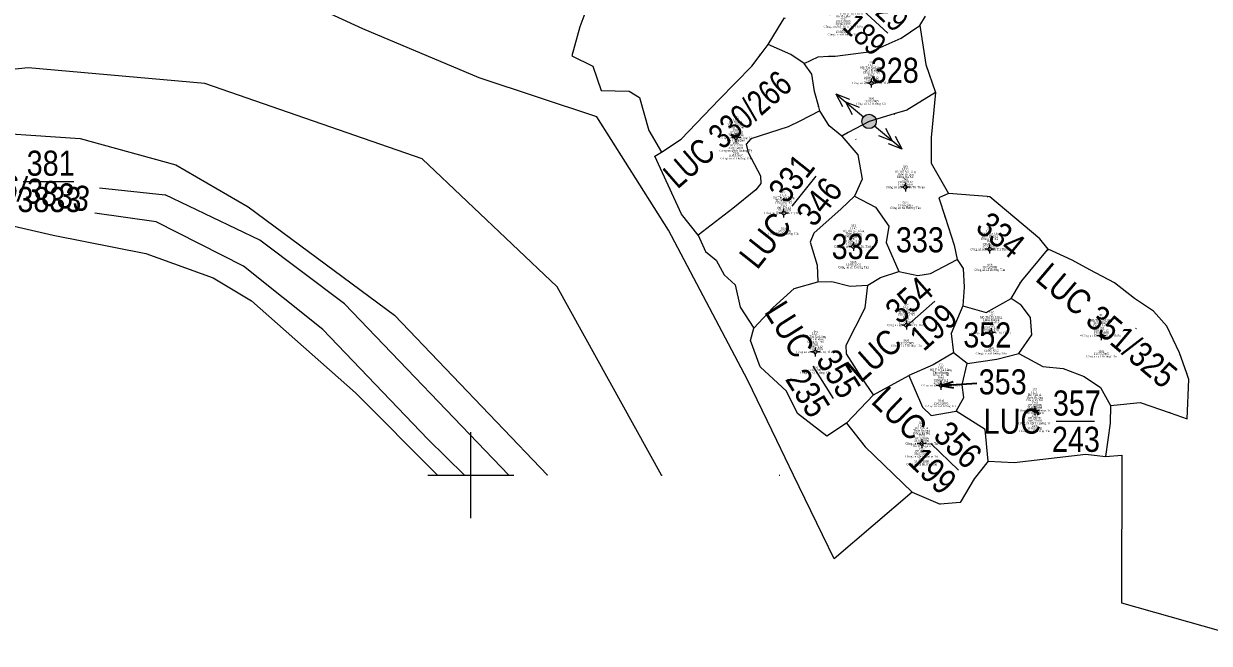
# Model space of a CAD drawing. Header units: metres. Extents: x 546779 to 548251, y 1841578 to 1843315.
# Drawn here: x 547137.6 to 547303, y 1841976.6 to 1842063 of the extents above; entities that cross this region are included whole.
import ezdxf
from ezdxf.enums import TextEntityAlignment as Align

# ---------------------------------------------------------------- set-up
doc = ezdxf.new("R2010")
doc.units = ezdxf.units.M
doc.header["$MEASUREMENT"] = 0
doc.linetypes.add('DGN Style 1', pattern=[16.3472, 0.0272, -16.32])
for name, color, linetype, lineweight in [('Level 10', 7, 'Continuous', 0), ('Level 11', 7, 'Continuous', 0), ('Level 13', 7, 'Continuous', 0), ('Level 14', 7, 'Continuous', 0), ('Level 15', 7, 'Continuous', 0), ('Level 22', 7, 'Continuous', 0), ('Level 23', 7, 'Continuous', 0), ('Level 24', 7, 'Continuous', 0), ('Level 31', 7, 'Continuous', 0), ('Level 55', 7, 'Continuous', 0), ('Level 59', 7, 'Continuous', 0), ('Level 60', 7, 'Continuous', 0)]:
    doc.layers.add(name, color=color, linetype=linetype, lineweight=lineweight)
doc.styles.add('Style-vnarialNarrowI', font='vnarialNarrowI.shx')
doc.styles.add('Style-Vntimei', font='Vntimei.shx')
doc.dimstyles.get("Standard").update_dxf_attribs({"dimtxt": 0.18, "dimasz": 0.18, "dimexe": 0.18, "dimexo": 0.0625, "dimgap": 0.09, "dimtad": 0, "dimtih": 1, "dimtoh": 1, "dimdec": 4, "dimzin": 0, "dimdsep": 46, "dimtxsty": 'Standard', "dimcen": 0.09, "dimadec": 0, "dimazin": 0, "dimtfac": 1, "dimtdec": 4, "dimtofl": 0, "dimtmove": 0, "dimatfit": 3, "dimfxl": 1, "dimtolj": 1, "dimtzin": 0, "dimarcsym": 0})

# ---------------------------------------------------------------- blocks, each defined once
blk = doc.blocks.new('CS1_10')
at = {"layer": 'Level 55', "linetype": 'Continuous', "lineweight": 0}
h = blk.add_hatch(color=7, dxfattribs=at)
edge = h.paths.add_edge_path()
edge.add_arc((0.004881, -0.002353), 0.999999, 0, 360)
at = {"layer": 'Level 55', "color": 230, "linetype": 'Continuous', "lineweight": 0}
for p, q in [((-5.998128, 0.141629), (-4.065556, 0.730826)), ((-5.998128, 0.141629), (-1.000993, 0.022569)), ((-5.998128, 0.141629), (-4.169289, -0.666541)), ((-4.246047, 0.089638), (-2.313475, 0.678836)), ((-4.246047, 0.089638), (-2.423425, -0.710698)), ((4.249033, -0.12557), (2.428027, 0.688816)), ((6.00273, -0.163511), (4.181723, 0.650876)), ((6.00273, -0.163511), (0.999378, -0.036618)), ((4.249033, -0.12557), (2.324293, -0.70855)), ((6.00273, -0.163511), (4.056108, -0.751093))]:
    blk.add_line(p, q, dxfattribs=at)
blk.add_circle((0.004881, -0.002353), 0.999999, dxfattribs=at)
blk = doc.blocks.new('N_THUA_316')
at = {"layer": 'Level 13', "color": 230, "linetype": 'Continuous', "lineweight": 13, "flags": 128}
blk.add_lwpolyline([(-2.83871, -0.0123), (2.41357, -0.003329)], dxfattribs=at)
at = {"layer": 'Level 13', "color": 230, "linetype": 'Continuous', "lineweight": 0, "style": 'Style-vnarialNarrowI'}
blk.add_text('329', height=3.49994, rotation=359.999863, dxfattribs=at).set_placement((-0.070769, 0.758986), align=Align.CENTER)
blk.add_text('LUC ', height=3.49994, rotation=359.999863, dxfattribs=at).set_placement((-3.780639, -0.013611), align=Align.MIDDLE_RIGHT)
blk.add_text('189', height=3.49994, rotation=359.999863, dxfattribs=at).set_placement((-0.069896, -0.788635), align=Align.TOP_CENTER)
blk = doc.blocks.new('N_THUA_317')
at = {"layer": 'Level 13', "color": 230, "linetype": 'Continuous', "lineweight": 0, "style": 'Style-vnarialNarrowI', "width": 0.914285}
blk.add_text('LUC 330/266', height=3.499979, rotation=359.999877, dxfattribs=at).set_placement((0.155172, 0.004488), align=Align.MIDDLE_CENTER)
blk = doc.blocks.new('N_THUA_318')
at = {"layer": 'Level 13', "color": 230, "linetype": 'Continuous', "lineweight": 13, "flags": 128}
blk.add_lwpolyline([(-2.833013, -0.004628), (2.52691, 0.003916)], dxfattribs=at)
at = {"layer": 'Level 13', "color": 230, "linetype": 'Continuous', "lineweight": 0, "style": 'Style-vnarialNarrowI'}
blk.add_text('331', height=3.499977, rotation=0.000067, dxfattribs=at).set_placement((0.141265, 0.77602), align=Align.CENTER)
blk.add_text('LUC ', height=3.499977, rotation=0.000067, dxfattribs=at).set_placement((-3.776335, -0.007487), align=Align.MIDDLE_RIGHT)
blk.add_text('346', height=3.499977, rotation=0.000067, dxfattribs=at).set_placement((0.01326, -0.783515), align=Align.TOP_CENTER)
blk = doc.blocks.new('N_THUA_337')
at = {"layer": 'Level 13', "color": 230, "linetype": 'Continuous', "lineweight": 0, "style": 'Style-vnarialNarrowI'}
blk.add_text('LUC 351/325', height=3.499926, rotation=359.99993, dxfattribs=at).set_placement((0.140925, -0.006415), align=Align.MIDDLE_CENTER)
blk = doc.blocks.new('TerminatorOpen_0.5')
at = {"color": 0, "linetype": 'ByBlock', "lineweight": -2}
for q in [(-1, 0.25), (-1, 0), (-1, -0.25)]:
    blk.add_line((0, 0), q, dxfattribs=at)
blk = doc.blocks.new('N_THUA_340')
at = {"layer": 'Level 13', "color": 230, "linetype": 'Continuous', "lineweight": 13, "flags": 128}
blk.add_lwpolyline([(-2.841003, 0.001661), (2.409181, -0.007075)], dxfattribs=at)
at = {"layer": 'Level 13', "color": 230, "linetype": 'Continuous', "lineweight": 0, "style": 'Style-vnarialNarrowI'}
blk.add_text('354', height=3.49992, rotation=359.999781, dxfattribs=at).set_placement((-0.152649, 0.766118), align=Align.CENTER)
blk.add_text('LUC ', height=3.49992, rotation=359.999781, dxfattribs=at).set_placement((-3.802432, -0.017272), align=Align.MIDDLE_RIGHT)
blk.add_text('199', height=3.49992, rotation=359.999781, dxfattribs=at).set_placement((-0.101964, -0.791411), align=Align.TOP_CENTER)
blk = doc.blocks.new('N_THUA_341')
at = {"layer": 'Level 13', "color": 230, "linetype": 'Continuous', "lineweight": 13, "flags": 128}
blk.add_lwpolyline([(-2.830196, 0.004509), (2.494192, 0.005566)], dxfattribs=at)
at = {"layer": 'Level 13', "color": 230, "linetype": 'Continuous', "lineweight": 0, "style": 'Style-vnarialNarrowI'}
blk.add_text('355', height=3.499987, rotation=0.000041, dxfattribs=at).set_placement((-0.019006, 0.765597), align=Align.CENTER)
blk.add_text('LUC ', height=3.499987, rotation=0.000041, dxfattribs=at).set_placement((-3.767261, -0.009282), align=Align.MIDDLE_RIGHT)
blk.add_text('235', height=3.499987, rotation=0.000041, dxfattribs=at).set_placement((-0.028128, -0.792728), align=Align.TOP_CENTER)
blk = doc.blocks.new('N_THUA_342')
at = {"layer": 'Level 13', "color": 230, "linetype": 'Continuous', "lineweight": 13, "flags": 128}
blk.add_lwpolyline([(-2.835923, 0.005747), (2.538995, 0.000038)], dxfattribs=at)
at = {"layer": 'Level 13', "color": 230, "linetype": 'Continuous', "lineweight": 0, "style": 'Style-vnarialNarrowI'}
blk.add_text('356', height=3.499979, rotation=0.000121, dxfattribs=at).set_placement((0.011829, 0.775576), align=Align.CENTER)
blk.add_text('LUC ', height=3.499979, rotation=0.000121, dxfattribs=at).set_placement((-3.782985, 0.000195), align=Align.MIDDLE_RIGHT)
blk.add_text('199', height=3.499979, rotation=0.000121, dxfattribs=at).set_placement((-0.019549, -0.782466), align=Align.TOP_CENTER)
blk = doc.blocks.new('N_THUA_343')
at = {"layer": 'Level 13', "color": 230, "linetype": 'Continuous', "lineweight": 13, "flags": 128}
blk.add_lwpolyline([(-2.84, 0), (2.54, 0)], dxfattribs=at)
at = {"layer": 'Level 13', "color": 230, "linetype": 'Continuous', "lineweight": 0, "style": 'Style-vnarialNarrowI'}
blk.add_text('357', height=3.49998, dxfattribs=at).set_placement((0.069274, 0.77), align=Align.CENTER)
blk.add_text('LUC ', height=3.49998, dxfattribs=at).set_placement((-3.791418, -0.01001), align=Align.MIDDLE_RIGHT)
blk.add_text('243', height=3.49998, dxfattribs=at).set_placement((-0.060515, -0.79002), align=Align.TOP_CENTER)
blk = doc.blocks.new('N_THUA_369')
at = {"layer": 'Level 13', "color": 230, "linetype": 'Continuous', "lineweight": 13, "flags": 128}
blk.add_lwpolyline([(-2.61, 0), (4.47, 0)], dxfattribs=at)
at = {"layer": 'Level 13', "color": 230, "linetype": 'Continuous', "lineweight": 0, "style": 'Style-vnarialNarrowI'}
blk.add_text('381', height=3.49998, dxfattribs=at).set_placement((1.224692, 0.78), align=Align.CENTER)
blk.add_text('DGT ', height=3.49998, dxfattribs=at).set_placement((-3.429562, -0.00001), align=Align.MIDDLE_RIGHT)
blk.add_text('3833', height=3.49998, dxfattribs=at).set_placement((1.044337, -0.78002), align=Align.TOP_CENTER)
blk = doc.blocks.new('N_THUA_370')
at = {"layer": 'Level 14', "color": 2, "linetype": 'Continuous', "lineweight": 0, "style": 'Style-vnarialNarrowI'}
blk.add_text('D16/3833', height=3.499983, rotation=0.000034, dxfattribs=at).set_placement((0.114121, 0.000273), align=Align.MIDDLE_CENTER)
blk = doc.blocks.new('CENTRD')
at = {"layer": 'Level 11', "linetype": 'Continuous', "lineweight": 0}
h = blk.add_hatch(color=3, dxfattribs=at)
edge = h.paths.add_edge_path()
edge.add_arc((-0.0025, 0), 1.500056, 0, 360)
at = {"layer": 'Level 11', "color": 3, "linetype": 'Continuous', "lineweight": 0}
for p, q in [((-6.200231, 0), (-12.400462, 0)), ((0, 6.200231), (-6.200231, 0)), ((-6.200231, 0), (0, -6.200231)), ((0, 12.400462), (0, 6.200231)), ((6.200231, 0), (0, 6.200231)), ((0, -6.200231), (6.200231, 0)), ((12.600469, 0), (6.200231, 0)), ((0, -6.200231), (0, -12.400462))]:
    blk.add_line(p, q, dxfattribs=at)

msp = doc.modelspace()

# ---------------------------------------------------------------- linework, layer by layer
at = {"layer": 'Level 10', "color": 7, "linetype": 'Continuous', "lineweight": 0}
for p, q in [((547262.59, 1842062.71), (547263.38, 1842063.99)), ((547240.31, 1842058.56), (547241.46, 1842060.06)), ((547248.66, 1842050.81), (547248.5, 1842051.37)), ((547252.61, 1842047.77), (547251.72, 1842047.29)), ((547271.99, 1842038.87), (547266.58, 1842039.28)), ((547280.4, 1842031.41), (547280.51, 1842031.54)), ((547275.34, 1842024.64), (547276.65, 1842026.84)), ((547269.17, 1842015.58), (547267.3, 1842017.09)), ((547256.13, 1842011.21), (547261.07, 1842013.89)), ((547183.89, 1842011.5), (547195.33, 1842000)), ((547256.13, 1842011.21), (547252.38, 1842007.24)), ((547244.99, 1842000), (547242.65, 1842004.84)), ((547250.64, 1841988.33), (547244.99, 1842000)), ((547261.51, 1841997.66), (547250.64, 1841988.33)), ((547261.51, 1841997.66), (547265.41, 1841995.97)), ((547290.73, 1841982.2), (547310.58, 1841976.57))]:
    msp.add_line(p, q, dxfattribs=at)
at = {"layer": 'Level 10', "color": 7, "linetype": 'Continuous', "lineweight": 0, "flags": 128}
for points in [[(547007.9, 1842237.89), (547015.68, 1842222.7), (547027.26, 1842195.62), (547035.35, 1842181.6), (547050.75, 1842127.38), (547077.06, 1842072.59), (547086.53, 1842061.73), (547102.15, 1842050.96), (547114.53, 1842048.73), (547128.96, 1842048.09), (547145.51, 1842046.93), (547158.87, 1842043.3), (547168.95, 1842037.43), (547189.35, 1842022.32), (547210.69, 1842000)], [(547064.92, 1842074.9), (547080.07, 1842055.03), (547094.52, 1842044.35), (547141.72, 1842033.46), (547154.65, 1842030.9), (547164.03, 1842027.52), (547169.38, 1842024.33), (547183.89, 1842011.5)], [(547216.31, 1842065.49), (547215.19, 1842062.5), (547214.05, 1842058.48), (547216.98, 1842057.03), (547218.17, 1842053.64), (547222.04, 1842053.56), (547223.5, 1842052.68), (547224.81, 1842048.08), (547226.58, 1842045.07)], [(547241.46, 1842060.06), (547243.39, 1842063.27), (547243.74, 1842063.79)], [(547249.87, 1842058.41), (547250.79, 1842058.45), (547255.81, 1842059.1), (547260.01, 1842060.95), (547262.59, 1842062.71)], [(547262.59, 1842062.71), (547263.44, 1842057.26), (547264.77, 1842053.37)], [(547226.58, 1842045.07), (547229.29, 1842046.86), (547234.6, 1842052.4), (547239.15, 1842057.06), (547240.31, 1842058.56)], [(547246.45, 1842057.42), (547244.61, 1842058.65), (547241.46, 1842060.06)], [(547246.45, 1842057.42), (547248.42, 1842058.35), (547249.87, 1842058.41)], [(547248.5, 1842051.37), (547247.91, 1842053.51), (547247.52, 1842055.91), (547246.45, 1842057.42)], [(547264.77, 1842053.37), (547260.77, 1842050.91), (547259, 1842050.38)], [(547264.77, 1842053.37), (547264.15, 1842047.1), (547264.15, 1842045.81)], [(547248.66, 1842050.81), (547245.87, 1842049.35), (547244.25, 1842048.58), (547239.04, 1842046.9), (547238.39, 1842046.15), (547238.67, 1842045), (547240.38, 1842041.73), (547240.44, 1842040.68), (547239.74, 1842039.8), (547236.5, 1842037.21), (547231.68, 1842033.49)], [(547251.72, 1842047.29), (547249.94, 1842048.71), (547248.66, 1842050.81)], [(547259, 1842050.38), (547255.51, 1842049.34), (547252.61, 1842047.77)], [(547251.72, 1842047.29), (547253.94, 1842044.69), (547254.57, 1842041.29), (547253.5, 1842038.9)], [(547264.15, 1842045.81), (547264.15, 1842043.51), (547266.58, 1842039.28)], [(547231.68, 1842033.49), (547229.34, 1842036.4), (547225.65, 1842044.5), (547226.58, 1842045.07)], [(547253.5, 1842038.9), (547251.63, 1842037.16), (547247.81, 1842033.77), (547247.29, 1842032.48), (547248.29, 1842029.29), (547248.38, 1842026.95)], [(547253.5, 1842038.9), (547256.43, 1842037.37), (547258.29, 1842034.73), (547257.9, 1842032.45), (547259.67, 1842028.43)], [(547266.58, 1842039.28), (547265.26, 1842038.68), (547266.12, 1842036)], [(547280.51, 1842031.54), (547279.33, 1842032.97), (547272.34, 1842038.84), (547271.99, 1842038.87)], [(547266.12, 1842036), (547267.38, 1842032.06), (547267.82, 1842030.1)], [(547231.68, 1842033.49), (547232.72, 1842031.2), (547234.18, 1842029.98), (547235.29, 1842027.95), (547236.86, 1842026.54), (547237.54, 1842023.44), (547239.45, 1842020.51)], [(547276.65, 1842026.84), (547276.82, 1842027.13), (547280.4, 1842031.41)], [(547299.81, 1842014.2), (547298.82, 1842017.05), (547297.03, 1842020.77), (547295.17, 1842022.89), (547292.52, 1842024.63), (547289.72, 1842026.84), (547286.28, 1842028.65), (547283.83, 1842029.99), (547280.51, 1842031.54)], [(547259.67, 1842028.43), (547262.3, 1842027.83), (547264.1, 1842028.13), (547267.82, 1842030.1)], [(547267.82, 1842030.1), (547268.64, 1842028.83), (547268.78, 1842026.22), (547268.6, 1842023.64)], [(547248.38, 1842026.95), (547250.34, 1842027), (547252.89, 1842026.35), (547255.32, 1842026.52)], [(547255.32, 1842026.52), (547257.1, 1842027.56), (547259.67, 1842028.43)], [(547239.45, 1842020.51), (547242.09, 1842023.35), (547245.09, 1842026.03), (547248.38, 1842026.95)], [(547256.13, 1842011.21), (547254.49, 1842013.56), (547252.37, 1842016.94), (547252.33, 1842018.13), (547254.95, 1842023.33), (547255.32, 1842026.52)], [(547268.6, 1842023.64), (547271.83, 1842022.68), (547275.34, 1842024.64)], [(547276.42, 1842016.99), (547278.21, 1842019.58), (547278.03, 1842022), (547276.71, 1842023.71), (547275.34, 1842024.64)], [(547268.6, 1842023.64), (547266.96, 1842019.78), (547267.3, 1842017.09)], [(547245.52, 1842008.6), (547244, 1842011.74), (547240.32, 1842015.1), (547239, 1842018.78), (547239.45, 1842020.51)], [(547267.3, 1842017.09), (547264.45, 1842015.39), (547261.07, 1842013.89)], [(547267.64, 1842008.93), (547268.71, 1842010.82), (547268.49, 1842012.61), (547269.17, 1842015.58)], [(547269.17, 1842015.58), (547273.34, 1842016.18), (547276.42, 1842016.99)], [(547276.42, 1842016.99), (547279.73, 1842015.16), (547282.58, 1842014.87), (547285.5, 1842013.76), (547287.8, 1842012.22), (547289.17, 1842009.73)], [(547261.07, 1842013.89), (547262.98, 1842009.47), (547264.18, 1842008.33), (547267.64, 1842008.93)], [(547297.48, 1842008.7), (547299.85, 1842007.88), (547300.1, 1842013.35), (547299.81, 1842014.2)], [(547272.13, 1842001.98), (547271.71, 1842006.37), (547267.64, 1842008.93)], [(547289.17, 1842009.73), (547289.12, 1842007.24), (547288.47, 1842002.61)], [(547289.17, 1842009.73), (547293.33, 1842010.14), (547297.48, 1842008.7)], [(547252.38, 1842007.24), (547249.64, 1842005.44), (547245.52, 1842008.6)], [(547252.38, 1842007.24), (547254.97, 1842003.95), (547261.51, 1841997.66)], [(547272.13, 1842001.98), (547275.75, 1842001.78), (547285.72, 1842002.95), (547288.47, 1842002.61)], [(547288.47, 1842002.61), (547290.75, 1842002.78), (547290.73, 1841982.2)], [(547272.13, 1842001.98), (547270.17, 1841999.48), (547268.2, 1841996.19), (547265.41, 1841995.97)]]:
    msp.add_lwpolyline(points, dxfattribs=at)
at = {"layer": 'Level 22', "color": 1, "linetype": 'Continuous', "lineweight": 0, "ltscale": 2}
for p, q in [((547182.38, 1842023.91), (547205.29, 1842000)), ((547193.99, 1842005.04), (547179.35, 1842020.3)), ((547199.11, 1842000), (547193.99, 1842005.04))]:
    msp.add_line(p, q, dxfattribs=at)
at = {"layer": 'Level 22', "color": 1, "linetype": 'Continuous', "lineweight": 0, "ltscale": 2, "flags": 128}
for points in [[(547148.2, 1842040.08), (547157.35, 1842039.1)], [(547182.38, 1842023.91), (547170.55, 1842032.8), (547157.35, 1842039.1)], [(547156.1, 1842035.35), (547147.53, 1842036.55)], [(547179.35, 1842020.3), (547168.28, 1842029.13), (547156.1, 1842035.35)]]:
    msp.add_lwpolyline(points, dxfattribs=at)
at = {"layer": 'Level 23', "color": 12, "linetype": 'Continuous', "lineweight": 0}
msp.add_line((547183.89, 1842011.5), (547195.33, 1842000), dxfattribs=at)
at = {"layer": 'Level 23', "color": 12, "linetype": 'Continuous', "lineweight": 0, "flags": 128}
for points in [[(547007.9, 1842237.89), (547015.68, 1842222.7), (547027.26, 1842195.62), (547035.35, 1842181.6), (547050.75, 1842127.38), (547077.06, 1842072.59), (547086.53, 1842061.73), (547102.15, 1842050.96), (547114.53, 1842048.73), (547128.96, 1842048.09), (547145.51, 1842046.93), (547158.87, 1842043.3), (547168.95, 1842037.43), (547189.35, 1842022.32), (547210.69, 1842000)], [(547064.92, 1842074.9), (547080.07, 1842055.03), (547094.52, 1842044.35), (547141.72, 1842033.46), (547154.65, 1842030.9), (547164.03, 1842027.52), (547169.38, 1842024.33), (547183.89, 1842011.5)]]:
    msp.add_lwpolyline(points, dxfattribs=at)
at = {"layer": 'Level 24', "color": 2, "linetype": 'DGN Style 1', "lineweight": 0}
for p, q in [((547210.69, 1842000), (547195.33, 1842000)), ((547226.56, 1842000), (547210.69, 1842000)), ((547226.56, 1842000), (547244.99, 1842000))]:
    msp.add_line(p, q, dxfattribs=at)
at = {"layer": 'Level 31', "color": 4, "linetype": 'Continuous', "lineweight": 0, "flags": 128}
for points in [[(547226.56, 1842000), (547212.02, 1842026.28), (547193.21, 1842044.14), (547162.87, 1842054.64), (547138.25, 1842056.79), (547120.11, 1842054.95), (547107.32, 1842055.58), (547098.21, 1842059.16), (547095.49, 1842062.06), (547088.78, 1842074.36), (547077.14, 1842094.18), (547066.01, 1842120.44), (547038.83, 1842200.15), (547034.51, 1842216.22), (547027.66, 1842245)], [(547242.65, 1842004.84), (547238.56, 1842013.31), (547227.53, 1842034.19), (547217.53, 1842049.98), (547201.15, 1842055.4), (547184.94, 1842062.24), (547162.94, 1842072.39), (547143.4, 1842071.16)]]:
    msp.add_lwpolyline(points, dxfattribs=at)
at = {"layer": 'Level 59', "color": 6, "linetype": 'DGN Style 1', "lineweight": 0, "flags": 128}
for points in [[(547240.31, 1842058.56), (547222.33, 1842074.34)], [(547243.74, 1842063.79), (547249.87, 1842058.41)], [(547248.5, 1842051.37), (547240.31, 1842058.56)], [(547249.87, 1842058.41), (547257.49, 1842051.72), (547259, 1842050.38)], [(547252.61, 1842047.77), (547248.5, 1842051.37)], [(547259, 1842050.38), (547264.15, 1842045.81)], [(547266.12, 1842036), (547253.53, 1842046.96), (547252.61, 1842047.77)], [(547264.15, 1842045.81), (547271.99, 1842038.87)], [(547271.99, 1842038.87), (547280.4, 1842031.41)], [(547276.65, 1842026.84), (547266.12, 1842036)], [(547280.4, 1842031.41), (547299.81, 1842014.2)], [(547297.48, 1842008.7), (547276.65, 1842026.84)], [(547299.81, 1842014.2), (547322.36, 1841994.2), (547409.89, 1842016.34), (547410.71, 1842016.54)], [(547415.03, 1842011.19), (547411.33, 1842010.3), (547321.12, 1841988.12), (547297.48, 1842008.7)]]:
    msp.add_lwpolyline(points, dxfattribs=at)
at = {"layer": 'Level 60', "color": 7, "linetype": 'Continuous', "lineweight": 0, "flags": 128}
for points in [[(547200, 1841994), (547200, 1842006)], [(547194, 1842000), (547206, 1842000)]]:
    msp.add_lwpolyline(points, dxfattribs=at)

# ---------------------------------------------------------------- block references
at = {"layer": 'Level 11', "color": 3, "linetype": 'Continuous', "lineweight": 0, "xscale": 0.049998, "yscale": 0.049998, "zscale": 0.049998}
for p in [(547255.82, 1842054.69), (547236.94, 1842047.07), (547260.58, 1842040.16), (547243.6, 1842036.56), (547253.34, 1842031.9), (547272.33, 1842031.53), (547260.71, 1842020.94), (547272.53, 1842019.88), (547287.9, 1842019.46), (547248.01, 1842017.19), (547265.53, 1842012.53), (547278.61, 1842009.05), (547262.85, 1842004.43)]:
    msp.add_blockref('CENTRD', p, dxfattribs=at)
at = {"layer": 'Level 13', "color": 230, "linetype": 'Continuous', "lineweight": 0}
for name, p, xscale, yscale, zscale, rotation in [('N_THUA_316', (547256.53, 1842063.1), 0.899998, 0.899998, 0.899998, 317.131089), ('N_THUA_318', (547246.57, 1842039.73), 1.000001, 1.000001, 1.000001, 51.49928), ('N_THUA_337', (547288.57, 1842021), 0.999998, 0.999998, 0.999998, 319.683409), ('N_THUA_341', (547249.16, 1842012.81), 0.999998, 0.999998, 0.999998, 302.096675)]:
    msp.add_blockref(name, p, dxfattribs=dict(at, xscale=xscale, yscale=yscale, zscale=zscale, rotation=rotation))
for name, p, rotation in [('N_THUA_317', (547235.65, 1842048.13), 41.248848), ('N_THUA_340', (547262.88, 1842022.66), 41.466055), ('N_THUA_342', (547266.17, 1842002.45), 316.116179)]:
    msp.add_blockref(name, p, dxfattribs=dict(at, rotation=rotation))
for name, p in [('N_THUA_369', (547140.17, 1842040.98)), ('N_THUA_343', (547284.42, 1842007.55))]:
    msp.add_blockref(name, p, dxfattribs=at)
at = {"layer": 'Level 14', "color": 2, "linetype": 'Continuous', "lineweight": 0, "xscale": 0.999999, "yscale": 0.999999, "zscale": 0.999999, "rotation": 351.519894}
msp.add_blockref('N_THUA_370', (547138.09, 1842039.76), dxfattribs=at)
at = {"layer": 'Level 55', "color": 230, "linetype": 'Continuous', "lineweight": 0, "xscale": 1.000001, "yscale": 1.000001, "zscale": 1.000001, "rotation": 321.559282}
msp.add_blockref('CS1_10', (547255.51, 1842049.34), dxfattribs=at)

# ---------------------------------------------------------------- texts
at = {"layer": 'Level 13', "color": 230, "linetype": 'Continuous', "lineweight": 0, "style": 'Style-vnarialNarrowI'}
for s, p in [('328', (547259.1, 1842056.46)), ('332', (547253.64, 1842031.9)), ('333', (547262.6, 1842032.83)), ('352', (547272, 1842019.56)), ('353', (547274.15, 1842013.02))]:
    msp.add_text(s, height=3.5, dxfattribs=at).set_placement(p, align=Align.MIDDLE_CENTER)
msp.add_text('334', height=3.5, rotation=320.6645, dxfattribs=at).set_placement((547273.88, 1842033.5), align=Align.MIDDLE_CENTER)
at = {"layer": 'Level 15', "color": 3, "linetype": 'Continuous', "lineweight": 0, "char_height": 0.3, "attachment_point": 5, "line_spacing_factor": 0.72, "style": 'Style-Vntimei'}
for s, insert in [('329\\PLUC\\PHå V¨n T\xadng\\PTh«n Ruéng\\P§ång Ra Nu\\P1948\\P191457156\\P30/06/1987\\PC«ng an t∅nh B×nh TrÞ Thiªn\\PHå ThÞ PhÕ\\P1947\\P190457085\\P30/06/1987\\PC«ng an t∅nh B×nh TrÞ Thiªn\\P42/6\\P12/02/1998\\PC«ng an x· H\xadíng T©n\\P', (547251.89, 1842064.3)), ('328\\PLUC\\PHå ThÞ Xa L©ng\\PTh«n Ruéng\\P§ång Ra Nu\\P1961\\P190457112\\P17/06/1979\\PC«ng an t∅nh B×nh TrÞ Thiªn\\P \\P \\P \\P \\P \\P56/6\\P13/05/2005\\PC«ng an x· H\xadíng T©n\\P', (547255.82, 1842054.64)), ('330\\PLUC\\PHå V¨n A\\PTh«n Ruéng\\P§ång Ra Nu\\P1978\\P197121805\\P21/09/1999\\PC«ng an t∅nh Qu¶ng TrÞ\\PHå ThÞ Ngam\\P1985\\P197155791\\P20/07/2001\\PC«ng an t∅nh Qu¶ng TrÞ\\P21/6\\P31/08/2005\\PC«ng an x· H\xadíng T©n\\P', (547236.94, 1842047.02)), ('333\\PLUC\\PHå ThÞ Xa L©ng\\PTh«n Ruéng\\P§ång Ra Nu\\P1961\\P190457112\\P17/06/1979\\PC«ng an t∅nh B×nh TrÞ Thiªn\\P \\P \\P \\P \\P \\P56/6\\P13/05/2005\\PC«ng an x· H\xadíng T©n\\P', (547260.58, 1842040.11)), ('331\\PLUC\\PHå ThÞ Xa L©ng\\PTh«n Ruéng\\P§ång Ra Nu\\P1961\\P190457112\\P17/06/1979\\PC«ng an t∅nh B×nh TrÞ Thiªn\\P \\P \\P \\P \\P \\P56/6\\P13/05/2005\\PC«ng an x· H\xadíng T©n\\P', (547243.6, 1842036.51)), ('332\\PLUC\\PHå ThÞ Xa L©ng\\PTh«n Ruéng\\P§ång Ra Nu\\P1961\\P190457112\\P17/06/1979\\PC«ng an t∅nh B×nh TrÞ Thiªn\\P \\P \\P \\P \\P \\P56/6\\P13/05/2005\\PC«ng an x· H\xadíng T©n\\P', (547253.34, 1842031.85)), ('334\\PLUC\\PHå ThÞ Xa L©ng\\PTh«n Ruéng\\P§ång Ra Nu\\P1961\\P190457112\\P17/06/1979\\PC«ng an t∅nh B×nh TrÞ Thiªn\\P \\P \\P \\P \\P \\P56/6\\P13/05/2005\\PC«ng an x· H\xadíng T©n\\P', (547272.33, 1842031.48)), ('354\\PLUC\\PHå ThÞ Xa L©ng\\PTh«n Ruéng\\P§ång Ra Nu\\P1961\\P190457112\\P17/06/1979\\PC«ng an t∅nh B×nh TrÞ Thiªn\\P \\P \\P \\P \\P \\P56/6\\P13/05/2005\\PC«ng an x· H\xadíng T©n\\P', (547260.71, 1842020.89)), ('352\\PLUC\\PHå ThÞ Xa L©ng\\PTh«n Ruéng\\P§ång Ra Nu\\P1961\\P190457112\\P17/06/1979\\PC«ng an t∅nh B×nh TrÞ Thiªn\\P \\P \\P \\P \\P \\P56/6\\P13/05/2005\\PC«ng an x· H\xadíng T©n\\P', (547272.53, 1842019.83)), ('351\\PLUC\\PHå ThÞ Xa L©ng\\PTh«n Ruéng\\P§ång Ra Nu\\P1961\\P190457112\\P17/06/1979\\PC«ng an t∅nh B×nh TrÞ Thiªn\\P \\P \\P \\P \\P \\P56/6\\P13/05/2005\\PC«ng an x· H\xadíng T©n\\P', (547287.9, 1842019.41)), ('355\\PLUC\\PHå ThÞ Xa L©ng\\PTh«n Ruéng\\P§ång Ra Nu\\P1961\\P190457112\\P17/06/1979\\PC«ng an t∅nh B×nh TrÞ Thiªn\\P \\P \\P \\P \\P \\P56/6\\P13/05/2005\\PC«ng an x· H\xadíng T©n\\P', (547248.01, 1842017.14)), ('353\\PLUC\\PHå ThÞ Xa L©ng\\PTh«n Ruéng\\P§ång Ra Nu\\P1961\\P190457112\\P17/06/1979\\PC«ng an t∅nh B×nh TrÞ Thiªn\\P \\P \\P \\P \\P \\P56/6\\P13/05/2005\\PC«ng an x· H\xadíng T©n\\P', (547265.53, 1842012.48)), ('357\\PLUC\\PHå V¨n A\\PTh«n Ruéng\\P§ång Ra Nu\\P1978\\P197121805\\P21/09/1999\\PC«ng an t∅nh Qu¶ng TrÞ\\PHå ThÞ Ngam\\P1985\\P197155791\\P20/07/2001\\PC«ng an t∅nh Qu¶ng TrÞ\\P21/6\\P31/08/2005\\PC«ng an x· H\xadíng T©n\\P', (547278.61, 1842009)), ('356\\PLUC\\PHå V¨n A\\PTh«n Ruéng\\P§ång Ra Nu\\P1978\\P197121805\\P21/09/1999\\PC«ng an t∅nh Qu¶ng TrÞ\\PHå ThÞ Ngam\\P1985\\P197155791\\P20/07/2001\\PC«ng an t∅nh Qu¶ng TrÞ\\P21/6\\P31/08/2005\\PC«ng an x· H\xadíng T©n\\P', (547262.85, 1842004.38))]:
    msp.add_mtext(s, dxfattribs=dict(at, insert=insert))

# ---------------------------------------------------------------- leaders
at = {"layer": 'Level 13', "color": 230, "linetype": 'Continuous', "lineweight": 13}
msp.add_leader([(547265.53, 1842012.53), (547270.54, 1842012.82)], dimstyle='Standard', override={"dimtxt": 1.75, "dimasz": 1.75, "dimgap": 0, "dimtxsty": 'Style-Vntimei', "dimldrblk": 'TerminatorOpen_0.5'}, dxfattribs=at)

doc.saveas('drawing.dxf')
